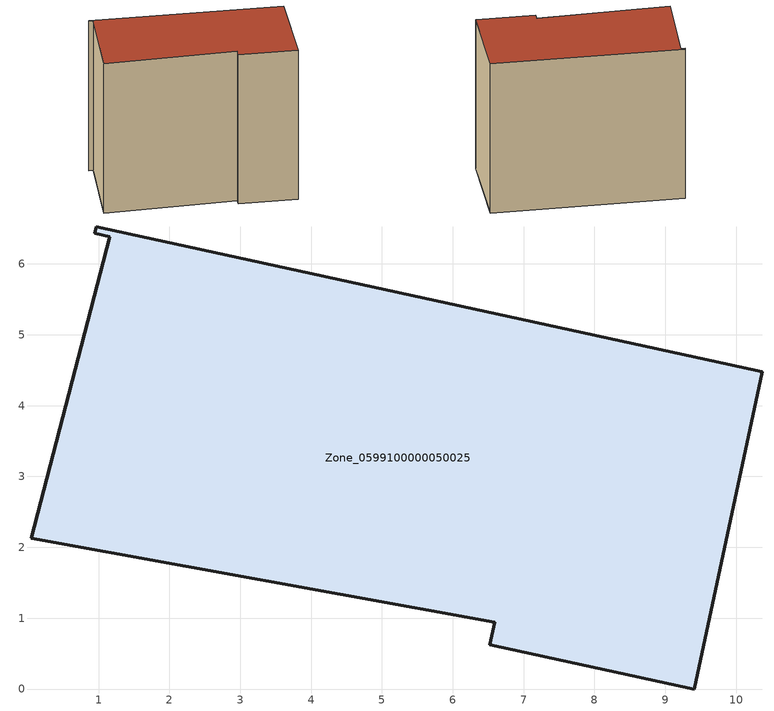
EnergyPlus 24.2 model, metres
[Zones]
Zone_0599100000050025
 floor ground (C_G): 6.59,0.94 0.05,2.13 1.16,6.38 0.95,6.43 0.96,6.52 10.37,4.48 9.41,0 6.52,0.62 z0
 wall outside (C_F): 9.41,0 10.37,4.48 0.96,6.52 0.95,6.43 1.16,6.38 0.05,2.13 6.59,0.94 6.52,0.62 9.41,0 z0:8.28
 roof outside (C_R): 0.05,2.13 6.59,0.94 6.52,0.62 9.41,0 10.37,4.48 0.96,6.52 0.95,6.43 1.16,6.38 z8.28
[BUILDING]
Pand.0599100000050025: North Axis=0; Terrain=City; Loads Convergence Tolerance Value=0.04; Temperature Convergence Tolerance Value=0.4; Solar Distribution=FullExterior; Maximum Number of Warmup Days=25; Minimum Number of Warmup Days=1
[Site:Location]
Rotterdam.The.Hague.AP_ZH_NLD Design_Conditions: Latitude=51.96; Longitude=4.45; Time Zone=1; Elevation=-4.5
[SITE:GROUNDTEMPERATURE:BUILDINGSURFACE]
18, 18, 18, 18, 18, 18, 18, 18, 18, 18, 18, 18
[MATERIAL] Thermal Absorptance=0.9; Solar Absorptance=0.7; Visible Absorptance=0.7
Name | Roughness | Thickness | Conductivity | Density | Specific Heat
G.TC.1975-1991 | MediumSmooth | 0.15 | 0.288461 | 540 | 1210
F.TC.1975-1991 | Rough | 0.3 | 0.230769 | 1920 | 840
R.TC.1975-1991 | MediumRough | 0.2 | 0.153846 | 1500 | 1000
[CONSTRUCTION]
C_G: G.TC.1975-1991
C_F: F.TC.1975-1991
C_R: R.TC.1975-1991
[ZONE]
Zone_0599100000050025: Type=1; Multiplier=1; Ceiling Height=Autocalculate; Volume=Autocalculate; Floor Area=autocalculate; Part of Total Floor Area=Yes
[ZONEINFILTRATION:DESIGNFLOWRATE]
Infil_Zone_0599100000050025: Zone or ZoneList or Space or SpaceList=Zone_0599100000050025; Schedule=AlwaysOn; Design Flow Rate Calculation Method=Flow/Area; Flow Rate per Floor Area=0.003; Constant Term Coefficient=1; Temperature Term Coefficient=0; Velocity Term Coefficient=0; Velocity Squared Term Coefficient=0
[HVACTEMPLATE:ZONE:IDEALLOADSAIRSYSTEM]
Zone_0599100000050025: Maximum Heating Supply Air Temperature=50; Minimum Cooling Supply Air Temperature=13; Maximum Heating Supply Air Humidity Ratio=0.0156; Minimum Cooling Supply Air Humidity Ratio=0.0077; Heating Limit=NoLimit; Cooling Limit=NoLimit; Dehumidification Control Type=ConstantSensibleHeatRatio; Cooling Sensible Heat Ratio=0.7; Dehumidification Setpoint=60; Humidification Control Type=None; Humidification Setpoint=30; Outdoor Air Method=None; Outdoor Air Flow Rate per Person=0.00944; Outdoor Air Flow Rate per Zone Floor Area=0; Outdoor Air Flow Rate per Zone=0; Demand Controlled Ventilation Type=None; Outdoor Air Economizer Type=NoEconomizer; Heat Recovery Type=None; Sensible Heat Recovery Effectiveness=0.7; Latent Heat Recovery Effectiveness=0.65
[ZONECONTROL:THERMOSTAT]
ThermostatControl_Zone_0599100000050025: Zone or ZoneList=Zone_0599100000050025; Control Type Schedule=DualSetpointControlType; Control 1=Thermostat_Zone_0599100000050025; Temperature Difference Between Cutout And Setpoint=0
[THERMOSTATSETPOINT:DUALSETPOINT]
Thermostat_Zone_0599100000050025: Heating Setpoint Temperature Schedule=HeatingSetpoint_Zone_0599100000050025; Cooling Setpoint Temperature Schedule=CoolingSetpoint_Zone_0599100000050025
[SCHEDULE:COMPACT]
HeatingSetpoint_Zone_0599100000050025: Through: 12/31, For: AllDays, Until: 24:00, 21
CoolingSetpoint_Zone_0599100000050025: Through: 12/31, For: AllDays, Until: 24:00, 24
DualSetpointControlType: Through: 12/31, For: AllDays, Until: 24:00, 4
AlwaysOn: Through: 12/31, For: AllDays, Until: 24:00, 1
